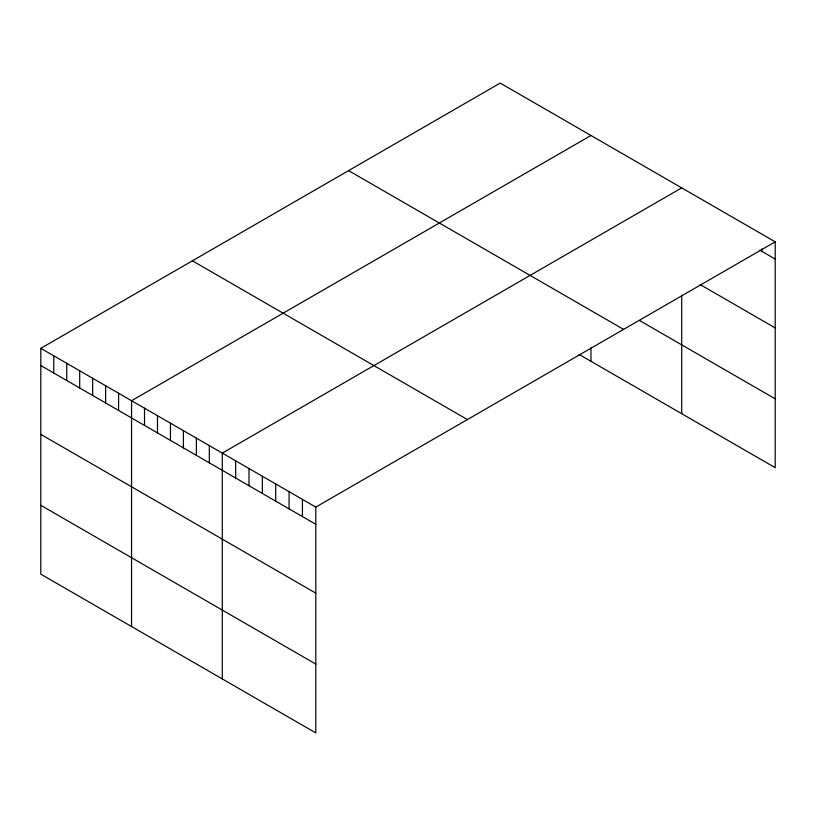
<?xml version="1.0" encoding="UTF-8"?>
<svg xmlns="http://www.w3.org/2000/svg" width="816" height="816" viewBox="0 0 816 816"><rect width="100%" height="100%" fill="white"/><g stroke="black" fill="none" stroke-linecap="round" stroke-linejoin="round"><path stroke-width="1.22" d="M775.2 241.852L315.792 507.093L315.792 732.911L40.8 574.148L40.8 348.33L500.208 83.089L775.2 241.852L775.2 467.67L579.074 354.44M590.957 135.487L131.549 400.717L131.549 626.535M681.707 187.874L222.299 453.115L222.299 678.932M759.788 250.165L775.2 259.07M700.199 284.6L775.2 327.91M639.571 320.525L775.2 398.83M348.605 170.626L623.597 329.389M192.403 260.804L467.395 419.567M40.8 348.33L315.792 507.093M40.8 365.537L315.792 524.3M40.8 434.377L315.792 593.14M40.8 505.308L315.792 664.071M761.848 248.9L761.848 251.359M681.707 295.208L681.707 413.692M590.957 347.779L590.957 361.294M302.43 499.382L302.43 516.589M289.078 491.671L289.078 508.878M275.716 483.959L275.716 501.167M262.364 476.248L262.364 493.456M249.002 468.537L249.002 485.744M235.651 460.826L235.651 478.033M209.335 445.628L209.335 462.835M196.37 438.141L196.37 455.359M183.406 430.664L183.406 447.872M170.442 423.178L170.442 440.385M157.478 415.691L157.478 432.898M144.514 408.204L144.514 425.422M118.585 393.241L118.585 410.448M105.621 385.754L105.621 402.961M92.657 378.267L92.657 395.474M79.693 370.78L79.693 387.998M66.728 363.304L66.728 380.511M53.764 355.817L53.764 373.024"/></g></svg>
